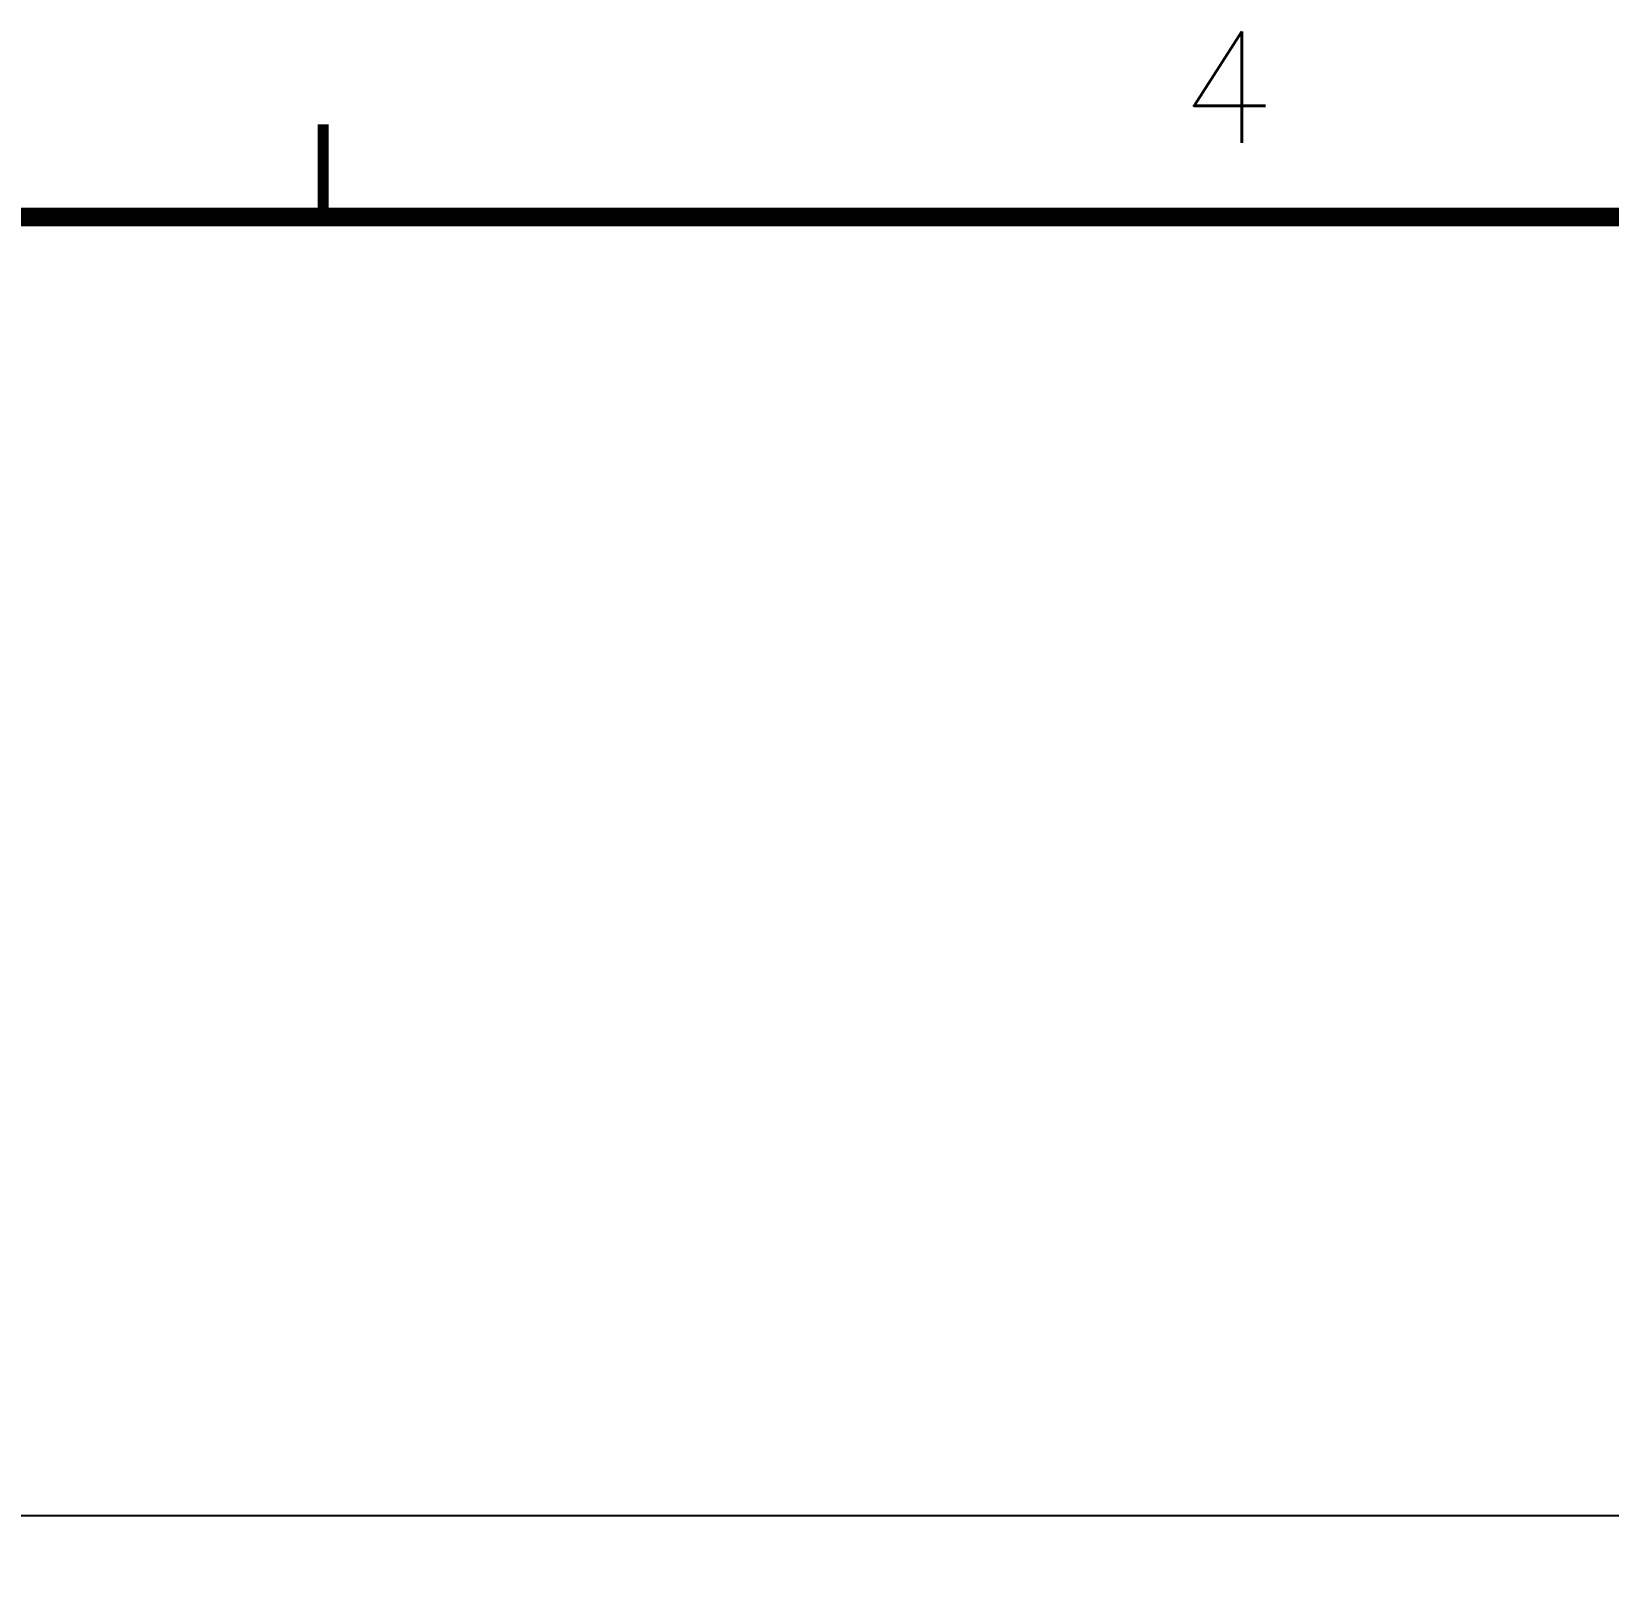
# Model space of a CAD drawing. Extents: x 295 to 953, y 10 to 290.
# Drawn here: x 630.37 to 672.87, y 248.26 to 290 of the extents above; entities that cross this region are included whole.
import ezdxf
from ezdxf.enums import TextEntityAlignment as Align

# ---------------------------------------------------------------- set-up
doc = ezdxf.new("R2010")
doc.units = 0
doc.header["$LTSCALE"] = 5
doc.header["$MEASUREMENT"] = 0
doc.layers.get('0').update_dxf_attribs({"linetype": 'CONTINUOUS', "lineweight": 25})
doc.layers.add('문자', color=4, linetype='CONTINUOUS')
doc.layers.add('테두리', color=3, linetype='CONTINUOUS')
doc.styles.get("Standard").update_dxf_attribs({"font": 'simplex.shx'})

# ---------------------------------------------------------------- blocks, each defined once
blk = doc.blocks.new('C')
at = {"layer": '테두리'}
for points, const_width in [([(161.25, 287.5), (161.25, 285)], 0.3), ([(15, 285), (15, 15), (405, 15), (405, 285), (15, 285)], 0.5)]:
    blk.add_lwpolyline(points, dxfattribs=dict(at, const_width=const_width))
at = {"layer": '문자'}
blk.add_text('4', height=3, dxfattribs=at).set_placement((185.625, 288.5), align=Align.MIDDLE)

msp = doc.modelspace()

# ---------------------------------------------------------------- linework, layer by layer
msp.add_line((863.527, 250.004), (510.427, 250.004))
msp.add_line((863.527, 250.004), (510.427, 250.004))

# ---------------------------------------------------------------- block references
msp.add_blockref('C', (476.978, 0))

doc.saveas('drawing.dxf')
